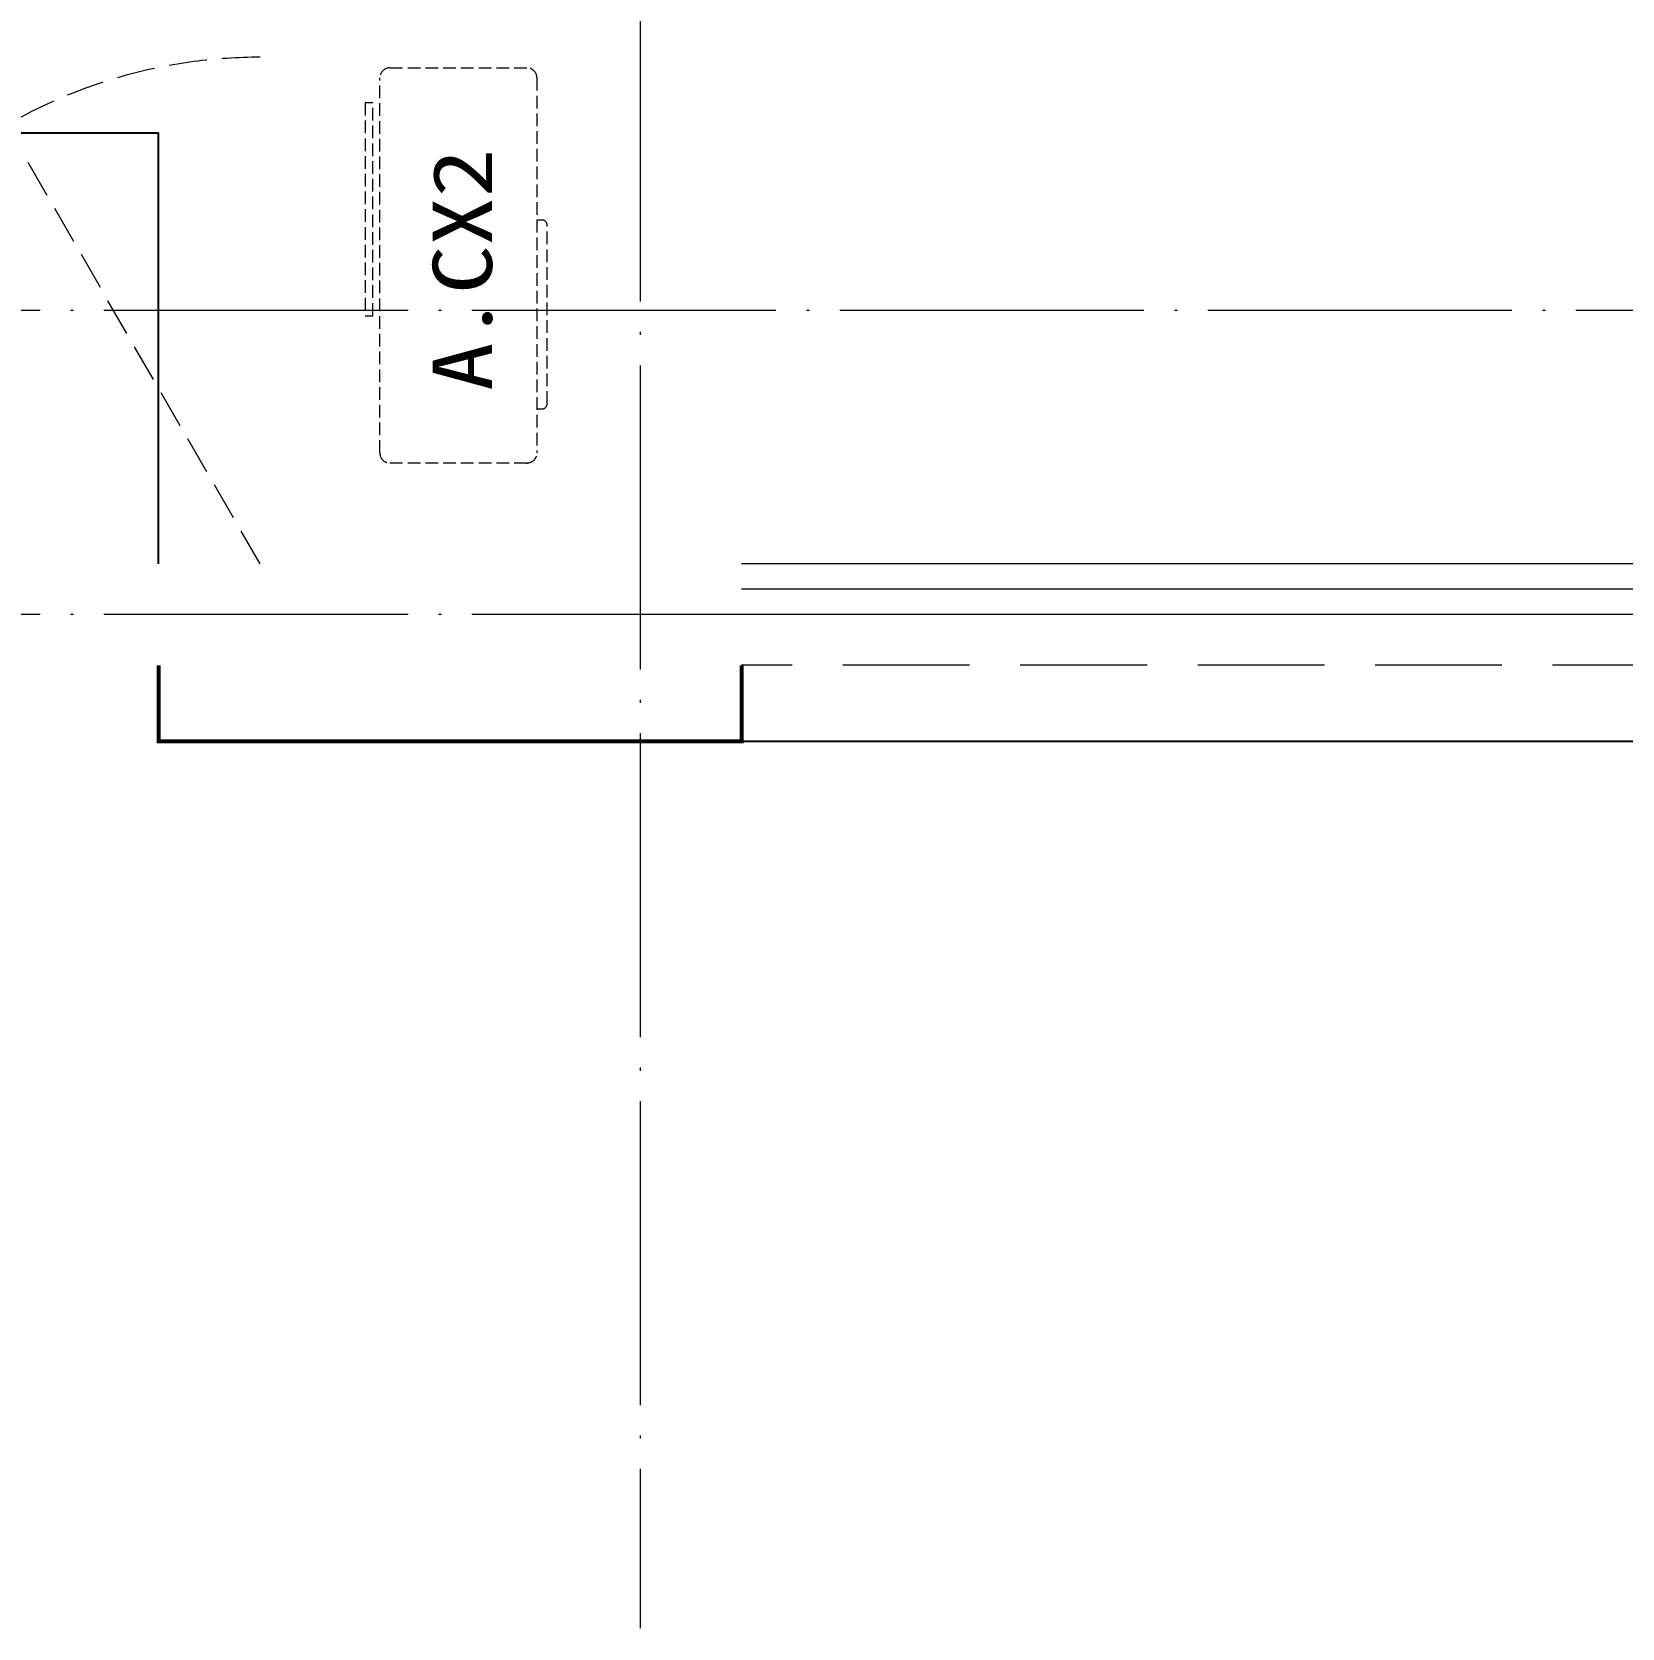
# Model space of a CAD drawing. Extents: x -518115 to 389031, y -231062 to 1628073.
# Drawn here: x 40617 to 43754, y 439032 to 442182 of the extents above; entities that cross this region are included whole.
import ezdxf

# ---------------------------------------------------------------- set-up
doc = ezdxf.new("R2010")
doc.units = 0
doc.header["$LTSCALE"] = 1000
doc.header["$MEASUREMENT"] = 0
doc.linetypes.add('DASH', pattern=[0.35, 0.25, -0.1])
doc.linetypes.add('DOTE', pattern=[2.42, 2, -0.2, 0.02, -0.2])
for name, color, linetype, lineweight in [('DOTE', 19, 'DOTE', 9), ('WINDOW', 144, 'Continuous', 15), ('平面-栏杆', 135, 'Continuous', 15), ('平面-看线', 45, 'Continuous', 15), ('平面-空调预留孔', 173, 'Continuous', 15)]:
    doc.layers.add(name, color=color, linetype=linetype, lineweight=lineweight)
doc.layers.add('看线', color=251, linetype='Continuous')
doc.styles.add('黑体', font='')
doc.styles.get('黑体').set_extended_font_data('SimHei')

# ---------------------------------------------------------------- blocks, each defined once
blk = doc.blocks.new('GDGDGDSDA')
at = {"layer": 'DOTE', "linetype": 'DOTE', "ltscale": 0.3}
for p, q in [((447834.8, 367858.3), (447834.8, 359558.3)), ((471334.8, 362158.3), (417334.8, 362158.3)), ((471334.8, 361558.3), (417334.8, 361558.3))]:
    blk.add_line(p, q, dxfattribs=at)
blk = doc.blocks.new('ferre')
at = {"layer": '平面-空调预留孔', "linetype": 'DASH', "ltscale": 0.1}
for p, q in [((93392.7, 115403.5), (93392.7, 115393.5)), ((93765.6, 115393.5), (93765.6, 115403.5)), ((93402.7, 115383.5), (93755.6, 115383.5))]:
    blk.add_line(p, q, dxfattribs=at)
blk.add_lwpolyline([(93996.7, 115742.6), (93576.8, 115742.6), (93576.8, 115727.5), (93996.7, 115727.5)], close=True, dxfattribs=at)
blk.add_lwpolyline([(94045.9, 115403.5), (93305.9, 115403.5, -0.414214), (93285.9, 115423.5), (93285.9, 115693.5, -0.414214), (93305.9, 115713.5), (94045.9, 115713.5, -0.414214), (94065.9, 115693.5), (94065.9, 115423.5, -0.414214)], format="xyb", close=True, dxfattribs=at)
for centre, start, end in [((93402.7, 115393.5), 180, 270), ((93755.6, 115393.5), 270, 0)]:
    blk.add_arc(centre, 10, start, end, dxfattribs=at)
at = {"layer": '平面-空调预留孔', "color": 251, "linetype": 'DASH', "ltscale": 0.1, "true_color": 0x636466, "style": '黑体', "width": 1.2}
blk.add_text('A.CX2', height=117.05, dxfattribs=at).set_placement((93428.3, 115492.1))
blk = doc.blocks.new('fergve')
at = {"layer": '平面-空调预留孔', "linetype": 'DASH', "ltscale": 0.1}
blk.add_blockref('ferre', (25670, -60415.8), dxfattribs=at)
blk = doc.blocks.new('GDGDRGDGDRGDR')
at = {"layer": '平面-空调预留孔', "rotation": 90}
blk.add_blockref('fergve', (503900.7, 322375.3), dxfattribs=at)

msp = doc.modelspace()

# ---------------------------------------------------------------- linework, layer by layer
at = {"color": 30, "const_width": 8}
msp.add_lwpolyline([(40866.6, 440932.1), (40866.6, 440782.1), (42016.6, 440782.1), (42016.6, 440932.1)], dxfattribs=at)
at = {"layer": 'WINDOW', "color": 250, "linetype": 'DASH', "ltscale": 0.3}
msp.add_lwpolyline([(41066.6, 441132.1), (40566.6, 441998.1, -0.131652), (41066.6, 442132.1)], format="xyb", dxfattribs=at)
at = {"layer": '平面-栏杆'}
for points in [[(46666.6, 441082.1), (42016.6, 441082.1)], [(46666.6, 441032.1), (42016.6, 441032.1)]]:
    msp.add_lwpolyline(points, dxfattribs=at)
at = {"layer": '平面-看线'}
msp.add_lwpolyline([(46666.6, 441132.1), (42016.6, 441132.1)], dxfattribs=at)
at = {"layer": '平面-看线', "linetype": 'DASH'}
msp.add_lwpolyline([(46666.6, 440932.1), (42016.6, 440932.1)], dxfattribs=at)
at = {"layer": '看线', "color": 202, "ltscale": 0.5}
for points in [[(40866.6, 441132.1), (40866.6, 441982.1), (38316.6, 441982.1)], [(42016.6, 440782.1), (46666.6, 440782.1)]]:
    msp.add_lwpolyline(points, dxfattribs=at)

# ---------------------------------------------------------------- block references
msp.add_blockref('GDGDGDSDA', (-406018.2, 79473.8))

# ---------------------------------------------------------------- next in the draw order: block references
msp.add_blockref('GDGDRGDGDRGDR', (-407300, 0))

doc.saveas('drawing.dxf')
